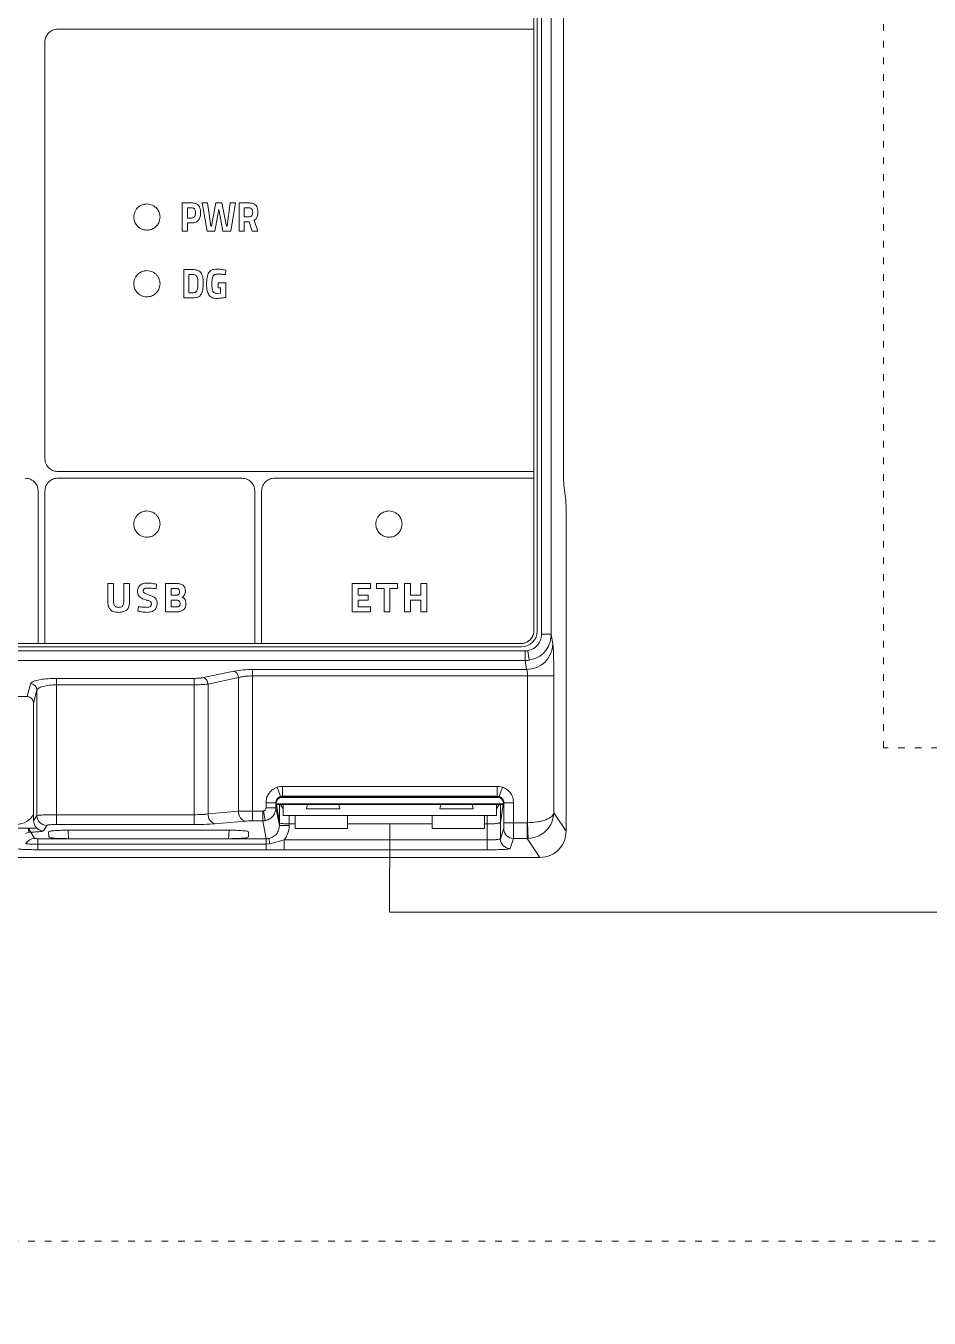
# Model space of a CAD drawing. Header units: millimetres. Extents: x 32696 to 36207, y 16706 to 17911.
# Drawn here: x 35145.2 to 35307.7, y 17318 to 17550.5 of the extents above; entities that cross this region are included whole.
import ezdxf

# ---------------------------------------------------------------- set-up
doc = ezdxf.new("R2010")
doc.units = ezdxf.units.MM
doc.header["$LTSCALE"] = 0.1
doc.linetypes.add('ACAD_ISO03W100', pattern=[30, 12, -18])
doc.layers.get('0').update_dxf_attribs({"lineweight": 20})
doc.layers.add('ANNOTATION', color=252, linetype='ACAD_ISO03W100', lineweight=13)

# ---------------------------------------------------------------- blocks, each defined once
blk = doc.blocks.new('CLP-XP352')
at = {"lineweight": 9}
for p, q in [((35227.594, 17361.414), (35227.594, 17407.714)), ((35227.844, 17407.764), (35227.844, 17349.764)), ((35228.164, 17349.525), (35228.164, 17408.003)), ((35228.913, 17408.003), (35228.913, 17349.525)), ((35227.594, 17395.614), (35191.344, 17395.614)), ((35227.594, 17361.914), (35227.594, 17395.614)), ((35229.834, 17362.355), (35229.834, 17395.366)), ((35190.344, 17394.614), (35190.344, 17362.914)), ((35201.522, 17382.379), (35200.81, 17382.379)), ((35200.81, 17382.379), (35200.81, 17380.22)), ((35201.203, 17382.005), (35201.203, 17381.223)), ((35201.519, 17382.005), (35201.203, 17382.005)), ((35202.745, 17382.379), (35202.332, 17382.379)), ((35202.332, 17382.379), (35202.702, 17380.22)), ((35202.984, 17380.595), (35202.745, 17382.379)), ((35203.375, 17382.379), (35203.027, 17380.595)), ((35203.298, 17380.22), (35203.603, 17381.862)), ((35203.831, 17382.379), (35203.375, 17382.379)), ((35203.603, 17381.862), (35203.908, 17380.22)), ((35204.178, 17380.595), (35203.831, 17382.379)), ((35204.461, 17382.379), (35204.221, 17380.595)), ((35204.874, 17382.379), (35204.461, 17382.379)), ((35204.503, 17380.22), (35204.874, 17382.379)), ((35205.891, 17382.379), (35205.139, 17382.379)), ((35205.139, 17382.379), (35205.139, 17380.22)), ((35205.891, 17382.005), (35205.532, 17382.005)), ((35205.532, 17382.005), (35205.532, 17381.319)), ((35201.203, 17381.223), (35201.519, 17381.223)), ((35201.203, 17380.22), (35201.203, 17380.849)), ((35201.203, 17380.849), (35201.522, 17380.849)), ((35203.027, 17380.595), (35202.984, 17380.595)), ((35204.221, 17380.595), (35204.178, 17380.595)), ((35205.532, 17381.319), (35205.897, 17381.319)), ((35205.532, 17380.22), (35205.532, 17380.944)), ((35205.532, 17380.944), (35205.911, 17380.944)), ((35205.911, 17380.944), (35206.136, 17380.22)), ((35206.567, 17380.22), (35206.29, 17381.046)), ((35200.81, 17380.22), (35201.203, 17380.22)), ((35202.702, 17380.22), (35203.298, 17380.22)), ((35203.908, 17380.22), (35204.503, 17380.22)), ((35205.139, 17380.22), (35205.532, 17380.22)), ((35206.136, 17380.22), (35206.567, 17380.22)), ((35201.58, 17377.299), (35200.927, 17377.299)), ((35200.927, 17377.299), (35200.927, 17375.14)), ((35201.58, 17376.918), (35201.321, 17376.918)), ((35201.321, 17376.918), (35201.321, 17375.521)), ((35204.117, 17377.248), (35204.014, 17377.271)), ((35204.105, 17376.909), (35204.117, 17377.248)), ((35204.117, 17376.296), (35203.552, 17376.296)), ((35203.552, 17376.296), (35203.552, 17375.915)), ((35203.552, 17375.915), (35203.729, 17375.915)), ((35203.729, 17375.915), (35203.729, 17375.496)), ((35204.117, 17375.175), (35204.117, 17376.296)), ((35200.927, 17375.14), (35201.58, 17375.14)), ((35201.321, 17375.521), (35201.58, 17375.521)), ((35203.729, 17375.496), (35203.492, 17375.483)), ((35191.344, 17361.914), (35227.594, 17361.914)), ((35191.344, 17361.414), (35205.344, 17361.414)), ((35207.844, 17361.414), (35227.594, 17361.414)), ((35227.594, 17349.814), (35227.594, 17361.414)), ((35230.005, 17359.894), (35229.873, 17360.906)), ((35189.844, 17360.414), (35189.844, 17348.814)), ((35190.344, 17348.814), (35190.344, 17360.414)), ((35206.344, 17360.414), (35206.344, 17348.814)), ((35206.844, 17348.814), (35206.844, 17360.414)), ((35230.044, 17334.513), (35230.044, 17358.445)), ((35195.584, 17353.386), (35195.146, 17353.386)), ((35195.146, 17353.386), (35195.146, 17351.958)), ((35195.584, 17351.948), (35195.584, 17353.386)), ((35196.79, 17353.386), (35196.352, 17353.386)), ((35196.352, 17353.386), (35196.352, 17351.948)), ((35196.79, 17351.958), (35196.79, 17353.386)), ((35198.851, 17353.339), (35198.737, 17353.361)), ((35198.816, 17352.993), (35198.851, 17353.339)), ((35200.375, 17353.386), (35199.527, 17353.386)), ((35199.527, 17353.386), (35199.527, 17351.227)), ((35199.965, 17353.012), (35199.965, 17352.497)), ((35200.353, 17353.012), (35199.965, 17353.012)), ((35215.155, 17353.386), (35213.758, 17353.386)), ((35213.758, 17353.386), (35213.758, 17351.227)), ((35214.196, 17352.5), (35214.196, 17353.005)), ((35214.196, 17353.005), (35215.155, 17353.005)), ((35215.155, 17353.005), (35215.155, 17353.386)), ((35217.19, 17353.386), (35215.602, 17353.386)), ((35215.602, 17353.386), (35215.602, 17352.999)), ((35215.602, 17352.999), (35216.18, 17352.999)), ((35216.18, 17352.999), (35216.18, 17351.227)), ((35216.618, 17351.227), (35216.618, 17352.999)), ((35216.618, 17352.999), (35217.19, 17352.999)), ((35217.19, 17352.999), (35217.19, 17353.386)), ((35218.184, 17353.386), (35217.745, 17353.386)), ((35217.745, 17353.386), (35217.745, 17351.227)), ((35218.184, 17352.504), (35218.184, 17353.386)), ((35219.425, 17353.386), (35218.987, 17353.386)), ((35218.987, 17353.386), (35218.987, 17352.504)), ((35219.425, 17351.227), (35219.425, 17353.386)), ((35199.965, 17352.497), (35200.356, 17352.497)), ((35199.965, 17352.129), (35199.965, 17351.602)), ((35200.365, 17352.129), (35199.965, 17352.129)), ((35214.964, 17352.5), (35214.196, 17352.5)), ((35214.196, 17351.608), (35214.196, 17352.126)), ((35214.196, 17352.126), (35214.964, 17352.126)), ((35214.964, 17352.126), (35214.964, 17352.5)), ((35218.987, 17352.504), (35218.184, 17352.504)), ((35218.184, 17351.227), (35218.184, 17352.123)), ((35218.184, 17352.123), (35218.987, 17352.123)), ((35218.987, 17352.123), (35218.987, 17351.227)), ((35197.473, 17351.627), (35197.428, 17351.288)), ((35197.428, 17351.288), (35197.543, 17351.265)), ((35199.527, 17351.227), (35200.388, 17351.227)), ((35199.965, 17351.602), (35200.365, 17351.602)), ((35213.758, 17351.227), (35215.155, 17351.227)), ((35215.155, 17351.608), (35214.196, 17351.608)), ((35215.155, 17351.227), (35215.155, 17351.608)), ((35216.18, 17351.227), (35216.618, 17351.227)), ((35217.745, 17351.227), (35218.184, 17351.227)), ((35218.987, 17351.227), (35219.425, 17351.227)), ((35228.913, 17349.525), (35228.164, 17349.525)), ((35229.033, 17348.796), (35228.913, 17349.525)), ((35226.922, 17348.256), (35018.266, 17348.256)), ((35226.644, 17348.564), (35018.544, 17348.564)), ((35145.954, 17348.814), (35189.844, 17348.814)), ((35189.844, 17348.814), (35190.344, 17348.814)), ((35190.344, 17348.814), (35206.344, 17348.814)), ((35206.344, 17348.814), (35206.844, 17348.814)), ((35206.844, 17348.814), (35226.594, 17348.814)), ((35226.922, 17347.522), (35226.922, 17348.256)), ((35227.239, 17347.549), (35227.12, 17348.272)), ((35226.922, 17347.522), (35018.266, 17347.522)), ((35227.034, 17346.84), (35226.922, 17347.522)), ((35191.239, 17346.16), (35201.712, 17346.16)), ((35191.239, 17345.671), (35191.239, 17346.16)), ((35201.712, 17345.671), (35201.712, 17346.16)), ((35202.42, 17346.222), (35204.741, 17346.716)), ((35205.094, 17346.227), (35202.773, 17345.733)), ((35205.094, 17346.227), (35205.094, 17336.039)), ((35206.155, 17346.84), (35227.034, 17346.84)), ((35206.155, 17346.351), (35206.155, 17346.84)), ((35227.103, 17346.351), (35206.155, 17346.351)), ((35206.155, 17336.058), (35206.155, 17346.351)), ((35227.103, 17346.351), (35229.102, 17346.351)), ((35227.103, 17346.351), (35227.103, 17335.167)), ((35229.102, 17346.351), (35229.102, 17335.926)), ((35188.999, 17344.771), (35189.242, 17345.757)), ((35189.741, 17345.268), (35189.494, 17344.265)), ((35189.741, 17335.716), (35189.741, 17345.268)), ((35201.712, 17345.671), (35191.239, 17345.671)), ((35191.239, 17335.778), (35191.239, 17345.671)), ((35201.712, 17345.671), (35201.712, 17335.778)), ((35202.773, 17335.836), (35202.773, 17345.733)), ((35161.849, 17344.771), (35188.999, 17344.771)), ((35189.494, 17344.265), (35189.494, 17335.808)), ((35208.281, 17337.163), (35208.044, 17337.874)), ((35224.797, 17337.938), (35208.438, 17337.938)), ((35208.438, 17337.189), (35208.438, 17337.938)), ((35224.797, 17337.938), (35224.797, 17337.189)), ((35224.955, 17337.163), (35225.192, 17337.874)), ((35207.189, 17336.687), (35207.189, 17336.309)), ((35207.939, 17336.687), (35207.189, 17336.687)), ((35207.939, 17336.309), (35207.189, 17336.309)), ((35207.939, 17336.687), (35207.939, 17336.309)), ((35207.969, 17336.597), (35207.939, 17336.687)), ((35208.208, 17334.959), (35207.939, 17336.309)), ((35207.97, 17336.596), (35207.979, 17336.568)), ((35207.97, 17336.596), (35225.266, 17336.596)), ((35208.208, 17335.156), (35207.979, 17336.568)), ((35225.257, 17336.568), (35207.979, 17336.568)), ((35208.208, 17336.568), (35208.208, 17335.156)), ((35208.281, 17337.163), (35208.438, 17337.189)), ((35208.49, 17336.216), (35208.286, 17336.568)), ((35208.302, 17337.095), (35224.934, 17337.095)), ((35208.438, 17337.189), (35224.797, 17337.189)), ((35208.438, 17337.189), (35208.461, 17337.121)), ((35208.461, 17337.121), (35224.775, 17337.121)), ((35208.49, 17335.708), (35208.49, 17336.568)), ((35210.346, 17336.568), (35210.268, 17336.216)), ((35212.73, 17336.568), (35212.808, 17336.216)), ((35220.506, 17336.568), (35220.428, 17336.216)), ((35222.89, 17336.568), (35222.968, 17336.216)), ((35224.746, 17335.708), (35224.746, 17336.568)), ((35224.949, 17336.568), (35224.746, 17336.216)), ((35224.775, 17337.121), (35224.797, 17337.189)), ((35224.797, 17337.189), (35224.955, 17337.163)), ((35225.257, 17336.568), (35225.032, 17335.182)), ((35225.032, 17336.568), (35225.032, 17335.182)), ((35225.257, 17336.568), (35225.266, 17336.596)), ((35225.297, 17336.687), (35225.266, 17336.597)), ((35225.297, 17336.687), (35225.297, 17335.167)), ((35225.297, 17336.687), (35226.046, 17336.687)), ((35226.046, 17335.167), (35226.046, 17336.687)), ((35189.494, 17335.808), (35189.494, 17335.303)), ((35189.494, 17335.303), (35189.741, 17335.716)), ((35201.712, 17335.778), (35191.239, 17335.778)), ((35191.239, 17335.031), (35191.239, 17335.778)), ((35201.712, 17335.031), (35201.712, 17335.778)), ((35205.094, 17336.039), (35202.773, 17335.836)), ((35205.625, 17335.292), (35203.303, 17335.089)), ((35206.94, 17336.058), (35206.155, 17336.058)), ((35206.155, 17336.058), (35206.155, 17335.311)), ((35206.94, 17335.311), (35206.155, 17335.311)), ((35206.94, 17335.311), (35206.94, 17336.058)), ((35207.211, 17333.952), (35206.94, 17335.311)), ((35207.135, 17335.331), (35206.988, 17336.063)), ((35224.746, 17335.708), (35208.49, 17335.708)), ((35208.958, 17335.708), (35208.958, 17335.077)), ((35209.404, 17335.708), (35209.404, 17334.735)), ((35210.268, 17336.216), (35212.808, 17336.216)), ((35213.392, 17335.708), (35213.392, 17334.735)), ((35219.844, 17335.708), (35219.844, 17334.735)), ((35220.428, 17336.216), (35222.968, 17336.216)), ((35223.832, 17335.708), (35223.832, 17334.735)), ((35224.047, 17335.708), (35223.832, 17335.708)), ((35224.032, 17335.077), (35224.032, 17335.708)), ((35229.102, 17335.926), (35230.044, 17334.513)), ((35189.732, 17334.754), (35188.194, 17334.754)), ((35188.888, 17334.345), (35189.133, 17334.438)), ((35189.133, 17334.438), (35189.072, 17334.754)), ((35189.271, 17334.453), (35189.558, 17333.973)), ((35189.583, 17334.948), (35189.732, 17334.754)), ((35190.241, 17334.554), (35190.49, 17334.969)), ((35190.644, 17334.083), (35190.636, 17334.478)), ((35201.712, 17335.031), (35191.239, 17335.031)), ((35192.004, 17334.597), (35204.484, 17334.597)), ((35192.111, 17334.597), (35192.145, 17333.953)), ((35204.343, 17333.953), (35204.377, 17334.597)), ((35205.852, 17334.478), (35205.844, 17334.083)), ((35208.208, 17334.959), (35208.208, 17335.156)), ((35208.208, 17334.959), (35208.958, 17334.959)), ((35208.958, 17335.077), (35208.958, 17334.959)), ((35209.404, 17335.077), (35208.958, 17335.077)), ((35213.392, 17334.735), (35209.404, 17334.735)), ((35219.844, 17335.077), (35213.392, 17335.077)), ((35219.844, 17334.735), (35223.832, 17334.735)), ((35224.032, 17335.077), (35223.832, 17335.077)), ((35224.032, 17333.854), (35224.032, 17335.077)), ((35225.032, 17335.182), (35225.032, 17333.944)), ((35225.289, 17334.718), (35225.032, 17333.944)), ((35226.046, 17335.167), (35225.297, 17335.167)), ((35227.077, 17335.167), (35226.046, 17335.167)), ((35227.103, 17335.167), (35227.077, 17335.167)), ((35227.077, 17335.167), (35227.077, 17333.969)), ((35227.103, 17335.167), (35227.143, 17333.97)), ((35189.808, 17333.952), (35207.211, 17333.952)), ((35189.808, 17333.952), (35189.808, 17333.534)), ((35189.808, 17333.113), (35189.808, 17333.534)), ((35207.211, 17333.534), (35189.808, 17333.534)), ((35204.343, 17333.953), (35192.145, 17333.953)), ((35207.211, 17333.952), (35207.211, 17333.534)), ((35207.49, 17333.55), (35207.211, 17333.534)), ((35207.211, 17333.113), (35207.211, 17333.534)), ((35207.406, 17333.972), (35207.49, 17333.55)), ((35208.568, 17333.854), (35207.49, 17333.55)), ((35208.568, 17333.105), (35208.568, 17333.854)), ((35224.032, 17333.854), (35208.568, 17333.854)), ((35224.032, 17333.105), (35224.032, 17333.854)), ((35226.039, 17333.969), (35225.781, 17333.195)), ((35226.039, 17333.969), (35227.077, 17333.969)), ((35227.077, 17333.969), (35228.046, 17332.514)), ((35183.923, 17332.514), (35228.046, 17332.514)), ((35207.211, 17333.113), (35189.808, 17333.113)), ((35224.032, 17333.105), (35208.568, 17333.105))]:
    blk.add_line(p, q, dxfattribs=at)
for centre, radius, start, end in [((35226.644, 17349.764), 1.2, 270, 0), ((35226.594, 17349.814), 1, 279.8383, 348.88213), ((35226.594, 17349.814), 1, 348.88213, 0), ((35226.594, 17349.814), 1, 270, 279.8383), ((35227.038, 17348.835), 1.995, 269.87659, 358.89248), ((35202.238, 17345.719), 0.535, 1.53305, 70.19358), ((35204.56, 17346.212), 0.535, 1.53305, 70.19358), ((35189.241, 17345.256), 0.501, 1.32666, 89.86061), ((35188.194, 17336.556), 1.5, 270, 330.07357), ((35190.493, 17335.721), 0.752, 180.37553, 269.76434), ((35203.494, 17335.786), 0.723, 176.02473, 254.71013), ((35205.815, 17335.989), 0.723, 176.02473, 254.71013), ((35189.597, 17334.766), 0.452, 181.45397, 223.79085), ((35190.245, 17335.307), 0.753, 208.511, 269.72163), ((35226.039, 17334.719), 0.75, 180.09622, 269.97363), ((35189.562, 17333.22), 0.753, 90.27849, 151.25004), ((35225.782, 17333.946), 0.75, 180.09622, 269.97363)]:
    blk.add_arc(centre, radius, start, end, dxfattribs=at)
for points, knots in [([(35229.834, 17395.366), (35229.835, 17395.64), (35229.838, 17396.21), (35229.856, 17396.868), (35229.878, 17397.267), (35229.893, 17397.332), (35229.9, 17397.363)], [0, 0, 0, 0, 0.270842, 0.562165, 0.789022, 1, 1, 1, 1]), ([(35191.344, 17395.614), (35191.195, 17395.594), (35190.902, 17395.556), (35190.578, 17395.288), (35190.38, 17394.963), (35190.356, 17394.731), (35190.344, 17394.614)], [0, 0, 0, 0, 0.283307, 0.558043, 0.775436, 1, 1, 1, 1]), ([(35197.117, 17381.3), (35197.137, 17381.449), (35197.175, 17381.742), (35197.442, 17382.067), (35197.768, 17382.264), (35197.999, 17382.288), (35198.117, 17382.3)], [0, 0, 0, 0, 0.2837074, 0.5579157, 0.7750228, 1, 1, 1, 1]), ([(35198.117, 17382.3), (35198.266, 17382.28), (35198.559, 17382.242), (35198.885, 17381.975), (35199.082, 17381.649), (35199.105, 17381.418), (35199.117, 17381.3)], [0, 0, 0, 0, 0.2837074, 0.5579157, 0.7750228, 1, 1, 1, 1]), ([(35201.742, 17381.917), (35201.727, 17381.932), (35201.697, 17381.963), (35201.621, 17381.998), (35201.559, 17382.002), (35201.519, 17382.005)], [0, 0, 0, 0, 0.253525, 0.51814, 1, 1, 1, 1]), ([(35201.519, 17381.223), (35201.553, 17381.226), (35201.617, 17381.23), (35201.702, 17381.276), (35201.768, 17381.358), (35201.807, 17381.481), (35201.811, 17381.577), (35201.813, 17381.63)], [0, 0, 0, 0, 0.1764777, 0.3340444, 0.4954776, 0.7190704, 1, 1, 1, 1]), ([(35202.212, 17381.63), (35202.208, 17381.715), (35202.202, 17381.872), (35202.13, 17382.084), (35201.996, 17382.254), (35201.782, 17382.364), (35201.614, 17382.374), (35201.522, 17382.379)], [0, 0, 0, 0, 0.218992, 0.402882, 0.567554, 0.765776, 1, 1, 1, 1]), ([(35201.813, 17381.63), (35201.812, 17381.695), (35201.81, 17381.797), (35201.76, 17381.885), (35201.742, 17381.917)], [0, 0, 0, 0, 0.633066, 1, 1, 1, 1]), ([(35202.037, 17381.05), (35202.067, 17381.092), (35202.13, 17381.177), (35202.199, 17381.374), (35202.207, 17381.529), (35202.212, 17381.63)], [0, 0, 0, 0, 0.246789, 0.513375, 1, 1, 1, 1]), ([(35206.575, 17381.668), (35206.572, 17381.749), (35206.565, 17381.898), (35206.493, 17382.1), (35206.36, 17382.262), (35206.148, 17382.365), (35205.982, 17382.374), (35205.891, 17382.379)], [0, 0, 0, 0, 0.21452, 0.395518, 0.559646, 0.760543, 1, 1, 1, 1]), ([(35206.101, 17381.912), (35206.086, 17381.928), (35206.058, 17381.96), (35205.986, 17381.997), (35205.928, 17382.002), (35205.891, 17382.005)], [0, 0, 0, 0, 0.269369, 0.537142, 1, 1, 1, 1]), ([(35206.174, 17381.665), (35206.171, 17381.718), (35206.167, 17381.807), (35206.12, 17381.882), (35206.101, 17381.912)], [0, 0, 0, 0, 0.595763, 1, 1, 1, 1]), ([(35206.105, 17381.414), (35206.127, 17381.455), (35206.169, 17381.533), (35206.172, 17381.622), (35206.174, 17381.665)], [0, 0, 0, 0, 0.521419, 1, 1, 1, 1]), ([(35206.29, 17381.046), (35206.339, 17381.086), (35206.436, 17381.167), (35206.554, 17381.38), (35206.567, 17381.556), (35206.575, 17381.668)], [0, 0, 0, 0, 0.26559, 0.531038, 1, 1, 1, 1]), ([(35198.117, 17380.3), (35197.968, 17380.319), (35197.675, 17380.357), (35197.35, 17380.624), (35197.153, 17380.95), (35197.129, 17381.182), (35197.117, 17381.3)], [0, 0, 0, 0, 0.283707, 0.557916, 0.775023, 1, 1, 1, 1]), ([(35199.117, 17381.3), (35199.098, 17381.151), (35199.06, 17380.858), (35198.793, 17380.532), (35198.467, 17380.335), (35198.235, 17380.312), (35198.117, 17380.3)], [0, 0, 0, 0, 0.283707, 0.557916, 0.775023, 1, 1, 1, 1]), ([(35201.522, 17380.849), (35201.581, 17380.852), (35201.693, 17380.857), (35201.879, 17380.911), (35201.978, 17380.998), (35202.037, 17381.05)], [0, 0, 0, 0, 0.3128199, 0.5919766, 1, 1, 1, 1]), ([(35205.897, 17381.319), (35205.921, 17381.32), (35205.967, 17381.322), (35206.044, 17381.349), (35206.082, 17381.389), (35206.105, 17381.414)], [0, 0, 0, 0, 0.307802, 0.583634, 1, 1, 1, 1]), ([(35197.117, 17376.22), (35197.137, 17376.369), (35197.175, 17376.662), (35197.442, 17376.987), (35197.768, 17377.184), (35197.999, 17377.208), (35198.117, 17377.22)], [0, 0, 0, 0, 0.283707, 0.557916, 0.775023, 1, 1, 1, 1]), ([(35198.117, 17377.22), (35198.266, 17377.2), (35198.559, 17377.162), (35198.885, 17376.895), (35199.082, 17376.569), (35199.105, 17376.338), (35199.117, 17376.22)], [0, 0, 0, 0, 0.2837074, 0.5579157, 0.7750228, 1, 1, 1, 1]), ([(35201.993, 17377.24), (35201.924, 17377.259), (35201.788, 17377.296), (35201.648, 17377.298), (35201.58, 17377.299)], [0, 0, 0, 0, 0.5131562, 1, 1, 1, 1]), ([(35201.807, 17376.885), (35201.769, 17376.896), (35201.695, 17376.917), (35201.618, 17376.918), (35201.58, 17376.918)], [0, 0, 0, 0, 0.503116, 1, 1, 1, 1]), ([(35201.933, 17376.763), (35201.916, 17376.793), (35201.884, 17376.846), (35201.83, 17376.873), (35201.807, 17376.885)], [0, 0, 0, 0, 0.569724, 1, 1, 1, 1]), ([(35201.988, 17376.566), (35201.982, 17376.605), (35201.972, 17376.673), (35201.945, 17376.736), (35201.933, 17376.763)], [0, 0, 0, 0, 0.571604, 1, 1, 1, 1]), ([(35202.246, 17377.047), (35202.207, 17377.094), (35202.138, 17377.178), (35202.038, 17377.221), (35201.993, 17377.24)], [0, 0, 0, 0, 0.549992, 1, 1, 1, 1]), ([(35202.37, 17376.729), (35202.354, 17376.794), (35202.328, 17376.906), (35202.27, 17377.005), (35202.246, 17377.047)], [0, 0, 0, 0, 0.576554, 1, 1, 1, 1]), ([(35202.404, 17376.255), (35202.403, 17376.353), (35202.402, 17376.512), (35202.378, 17376.669), (35202.37, 17376.729)], [0, 0, 0, 0, 0.614962, 1, 1, 1, 1]), ([(35202.84, 17377.077), (35202.809, 17377.021), (35202.741, 17376.897), (35202.676, 17376.609), (35202.668, 17376.381), (35202.663, 17376.229)], [0, 0, 0, 0, 0.218433, 0.480905, 1, 1, 1, 1]), ([(35203.441, 17377.337), (35203.368, 17377.334), (35203.232, 17377.327), (35203.009, 17377.259), (35202.903, 17377.145), (35202.84, 17377.077)], [0, 0, 0, 0, 0.322648, 0.601625, 1, 1, 1, 1]), ([(35203.068, 17376.155), (35203.067, 17376.271), (35203.067, 17376.449), (35203.098, 17376.623), (35203.109, 17376.682)], [0, 0, 0, 0, 0.659854, 1, 1, 1, 1]), ([(35203.109, 17376.682), (35203.125, 17376.732), (35203.15, 17376.815), (35203.214, 17376.871), (35203.239, 17376.893)], [0, 0, 0, 0, 0.613676, 1, 1, 1, 1]), ([(35203.239, 17376.893), (35203.258, 17376.903), (35203.302, 17376.925), (35203.406, 17376.946), (35203.489, 17376.948), (35203.545, 17376.95)], [0, 0, 0, 0, 0.208567, 0.4692575, 1, 1, 1, 1]), ([(35204.014, 17377.271), (35203.904, 17377.292), (35203.715, 17377.329), (35203.522, 17377.335), (35203.441, 17377.337)], [0, 0, 0, 0, 0.581206, 1, 1, 1, 1]), ([(35203.545, 17376.95), (35203.64, 17376.947), (35203.827, 17376.941), (35204.013, 17376.919), (35204.105, 17376.909)], [0, 0, 0, 0, 0.50438, 1, 1, 1, 1]), ([(35198.117, 17375.22), (35197.968, 17375.239), (35197.675, 17375.277), (35197.35, 17375.544), (35197.153, 17375.87), (35197.129, 17376.102), (35197.117, 17376.22)], [0, 0, 0, 0, 0.283707, 0.557916, 0.775023, 1, 1, 1, 1]), ([(35199.117, 17376.22), (35199.098, 17376.071), (35199.06, 17375.778), (35198.793, 17375.452), (35198.467, 17375.255), (35198.235, 17375.232), (35198.117, 17375.22)], [0, 0, 0, 0, 0.2837074, 0.5579157, 0.7750228, 1, 1, 1, 1]), ([(35201.58, 17375.521), (35201.617, 17375.523), (35201.686, 17375.526), (35201.799, 17375.557), (35201.857, 17375.61), (35201.891, 17375.642)], [0, 0, 0, 0, 0.3230716, 0.6039982, 1, 1, 1, 1]), ([(35201.891, 17375.642), (35201.905, 17375.664), (35201.939, 17375.713), (35201.975, 17375.834), (35201.986, 17375.932), (35201.993, 17375.997)], [0, 0, 0, 0, 0.211518, 0.472215, 1, 1, 1, 1]), ([(35201.999, 17376.278), (35201.999, 17376.338), (35201.998, 17376.434), (35201.99, 17376.53), (35201.988, 17376.566)], [0, 0, 0, 0, 0.620809, 1, 1, 1, 1]), ([(35201.993, 17375.997), (35201.995, 17376.043), (35201.999, 17376.137), (35201.999, 17376.231), (35201.999, 17376.278)], [0, 0, 0, 0, 0.492022, 1, 1, 1, 1]), ([(35202.254, 17375.427), (35202.284, 17375.487), (35202.338, 17375.596), (35202.362, 17375.716), (35202.372, 17375.77)], [0, 0, 0, 0, 0.545566, 1, 1, 1, 1]), ([(35202.372, 17375.77), (35202.382, 17375.852), (35202.402, 17376.013), (35202.403, 17376.175), (35202.404, 17376.255)], [0, 0, 0, 0, 0.5103219, 1, 1, 1, 1]), ([(35202.663, 17376.229), (35202.665, 17376.039), (35202.668, 17375.741), (35202.789, 17375.47), (35202.833, 17375.372)], [0, 0, 0, 0, 0.636135, 1, 1, 1, 1]), ([(35203.15, 17375.632), (35203.136, 17375.666), (35203.103, 17375.742), (35203.074, 17375.918), (35203.07, 17376.06), (35203.068, 17376.155)], [0, 0, 0, 0, 0.203929, 0.464423, 1, 1, 1, 1]), ([(35203.492, 17375.483), (35203.448, 17375.485), (35203.368, 17375.488), (35203.266, 17375.521), (35203.192, 17375.57), (35203.164, 17375.612), (35203.15, 17375.632)], [0, 0, 0, 0, 0.33723, 0.61709, 0.81153, 1, 1, 1, 1]), ([(35201.58, 17375.14), (35201.667, 17375.142), (35201.811, 17375.146), (35201.948, 17375.191), (35202.002, 17375.208)], [0, 0, 0, 0, 0.604627, 1, 1, 1, 1]), ([(35202.002, 17375.208), (35202.059, 17375.238), (35202.162, 17375.291), (35202.226, 17375.386), (35202.254, 17375.427)], [0, 0, 0, 0, 0.561957, 1, 1, 1, 1]), ([(35202.833, 17375.372), (35202.869, 17375.326), (35202.943, 17375.23), (35203.16, 17375.12), (35203.339, 17375.109), (35203.455, 17375.102)], [0, 0, 0, 0, 0.24764, 0.507863, 1, 1, 1, 1]), ([(35203.455, 17375.102), (35203.566, 17375.107), (35203.788, 17375.118), (35204.007, 17375.156), (35204.117, 17375.175)], [0, 0, 0, 0, 0.5003603, 1, 1, 1, 1]), ([(35190.344, 17362.914), (35190.363, 17362.765), (35190.402, 17362.472), (35190.669, 17362.148), (35190.995, 17361.95), (35191.226, 17361.926), (35191.344, 17361.914)], [0, 0, 0, 0, 0.283316, 0.558049, 0.775434, 1, 1, 1, 1]), ([(35229.873, 17360.906), (35229.867, 17360.97), (35229.855, 17361.102), (35229.843, 17361.493), (35229.835, 17361.928), (35229.835, 17362.215), (35229.834, 17362.355)], [0, 0, 0, 0, 0.273358, 0.561736, 0.786761, 1, 1, 1, 1]), ([(35188.844, 17361.414), (35188.993, 17361.394), (35189.285, 17361.356), (35189.61, 17361.088), (35189.808, 17360.762), (35189.832, 17360.531), (35189.844, 17360.414)], [0, 0, 0, 0, 0.283316, 0.55804, 0.775426, 1, 1, 1, 1]), ([(35190.344, 17360.414), (35190.363, 17360.562), (35190.402, 17360.855), (35190.669, 17361.18), (35190.995, 17361.378), (35191.226, 17361.401), (35191.344, 17361.414)], [0, 0, 0, 0, 0.283316, 0.55804, 0.775426, 1, 1, 1, 1]), ([(35205.344, 17361.414), (35205.493, 17361.394), (35205.785, 17361.356), (35206.11, 17361.088), (35206.308, 17360.762), (35206.332, 17360.531), (35206.344, 17360.414)], [0, 0, 0, 0, 0.283325, 0.558054, 0.775432, 1, 1, 1, 1]), ([(35206.844, 17360.414), (35206.863, 17360.562), (35206.902, 17360.855), (35207.169, 17361.18), (35207.495, 17361.378), (35207.726, 17361.402), (35207.844, 17361.414)], [0, 0, 0, 0, 0.283316, 0.558049, 0.775434, 1, 1, 1, 1]), ([(35230.044, 17358.445), (35230.043, 17358.624), (35230.042, 17358.992), (35230.032, 17359.438), (35230.019, 17359.75), (35230.01, 17359.847), (35230.005, 17359.894)], [0, 0, 0, 0, 0.273227, 0.56157, 0.786653, 1, 1, 1, 1]), ([(35197.117, 17357.914), (35197.137, 17358.063), (35197.175, 17358.356), (35197.442, 17358.681), (35197.768, 17358.878), (35197.999, 17358.902), (35198.117, 17358.914)], [0, 0, 0, 0, 0.283707, 0.557916, 0.775023, 1, 1, 1, 1]), ([(35198.117, 17358.914), (35198.266, 17358.894), (35198.559, 17358.856), (35198.885, 17358.589), (35199.082, 17358.263), (35199.105, 17358.032), (35199.117, 17357.914)], [0, 0, 0, 0, 0.283707, 0.557916, 0.775023, 1, 1, 1, 1]), ([(35215.549, 17357.914), (35215.568, 17358.063), (35215.606, 17358.356), (35215.873, 17358.681), (35216.199, 17358.878), (35216.431, 17358.902), (35216.549, 17358.914)], [0, 0, 0, 0, 0.283707, 0.557916, 0.775023, 1, 1, 1, 1]), ([(35216.549, 17358.914), (35216.698, 17358.894), (35216.991, 17358.856), (35217.316, 17358.589), (35217.513, 17358.263), (35217.537, 17358.032), (35217.549, 17357.914)], [0, 0, 0, 0, 0.283707, 0.557916, 0.775023, 1, 1, 1, 1]), ([(35198.117, 17356.914), (35197.968, 17356.933), (35197.675, 17356.971), (35197.35, 17357.238), (35197.153, 17357.564), (35197.129, 17357.796), (35197.117, 17357.914)], [0, 0, 0, 0, 0.283707, 0.557916, 0.775023, 1, 1, 1, 1]), ([(35199.117, 17357.914), (35199.098, 17357.765), (35199.06, 17357.472), (35198.793, 17357.146), (35198.467, 17356.949), (35198.235, 17356.926), (35198.117, 17356.914)], [0, 0, 0, 0, 0.283707, 0.557916, 0.775023, 1, 1, 1, 1]), ([(35216.549, 17356.914), (35216.4, 17356.933), (35216.107, 17356.971), (35215.781, 17357.238), (35215.584, 17357.564), (35215.561, 17357.796), (35215.549, 17357.914)], [0, 0, 0, 0, 0.283707, 0.557916, 0.775023, 1, 1, 1, 1]), ([(35217.549, 17357.914), (35217.529, 17357.765), (35217.491, 17357.472), (35217.224, 17357.146), (35216.898, 17356.949), (35216.666, 17356.926), (35216.549, 17356.914)], [0, 0, 0, 0, 0.2837074, 0.5579157, 0.7750228, 1, 1, 1, 1]), ([(35197.6, 17353.266), (35197.566, 17353.233), (35197.498, 17353.168), (35197.418, 17353.003), (35197.409, 17352.869), (35197.403, 17352.783)], [0, 0, 0, 0, 0.258716, 0.524278, 1, 1, 1, 1]), ([(35198.14, 17353.424), (35198.023, 17353.419), (35197.829, 17353.41), (35197.665, 17353.307), (35197.6, 17353.266)], [0, 0, 0, 0, 0.598762, 1, 1, 1, 1]), ([(35197.838, 17352.815), (35197.84, 17352.841), (35197.844, 17352.891), (35197.884, 17352.958), (35197.954, 17353.009), (35198.057, 17353.039), (35198.139, 17353.042), (35198.184, 17353.043)], [0, 0, 0, 0, 0.167202, 0.3194314, 0.4806966, 0.7097185, 1, 1, 1, 1]), ([(35198.737, 17353.361), (35198.615, 17353.381), (35198.417, 17353.414), (35198.217, 17353.422), (35198.14, 17353.424)], [0, 0, 0, 0, 0.614416, 1, 1, 1, 1]), ([(35198.184, 17353.043), (35198.28, 17353.039), (35198.492, 17353.03), (35198.702, 17353.006), (35198.816, 17352.993)], [0, 0, 0, 0, 0.456329, 1, 1, 1, 1]), ([(35200.603, 17352.754), (35200.602, 17352.784), (35200.6, 17352.838), (35200.573, 17352.911), (35200.524, 17352.969), (35200.447, 17353.007), (35200.386, 17353.01), (35200.353, 17353.012)], [0, 0, 0, 0, 0.21305, 0.393129, 0.557108, 0.758872, 1, 1, 1, 1]), ([(35200.88, 17353.251), (35200.845, 17353.275), (35200.771, 17353.324), (35200.599, 17353.376), (35200.463, 17353.382), (35200.375, 17353.386)], [0, 0, 0, 0, 0.236352, 0.501433, 1, 1, 1, 1]), ([(35201.048, 17352.815), (35201.046, 17352.867), (35201.041, 17352.964), (35200.998, 17353.123), (35200.923, 17353.204), (35200.88, 17353.251)], [0, 0, 0, 0, 0.324377, 0.60563, 1, 1, 1, 1]), ([(35197.403, 17352.783), (35197.409, 17352.695), (35197.419, 17352.544), (35197.514, 17352.429), (35197.554, 17352.381)], [0, 0, 0, 0, 0.586338, 1, 1, 1, 1]), ([(35197.554, 17352.381), (35197.631, 17352.327), (35197.79, 17352.215), (35197.976, 17352.16), (35198.073, 17352.132)], [0, 0, 0, 0, 0.483666, 1, 1, 1, 1]), ([(35197.924, 17352.659), (35197.909, 17352.67), (35197.881, 17352.69), (35197.845, 17352.743), (35197.841, 17352.787), (35197.838, 17352.815)], [0, 0, 0, 0, 0.288664, 0.558099, 1, 1, 1, 1]), ([(35198.325, 17352.504), (35198.23, 17352.533), (35198.092, 17352.576), (35197.963, 17352.64), (35197.924, 17352.659)], [0, 0, 0, 0, 0.692231, 1, 1, 1, 1]), ([(35198.073, 17352.132), (35198.145, 17352.112), (35198.253, 17352.082), (35198.35, 17352.027), (35198.383, 17352.008)], [0, 0, 0, 0, 0.667271, 1, 1, 1, 1]), ([(35198.768, 17352.273), (35198.703, 17352.322), (35198.568, 17352.424), (35198.408, 17352.476), (35198.325, 17352.504)], [0, 0, 0, 0, 0.483531, 1, 1, 1, 1]), ([(35198.383, 17352.008), (35198.396, 17351.997), (35198.421, 17351.975), (35198.454, 17351.922), (35198.458, 17351.877), (35198.46, 17351.85)], [0, 0, 0, 0, 0.281583, 0.551379, 1, 1, 1, 1]), ([(35198.895, 17351.878), (35198.892, 17351.967), (35198.886, 17352.112), (35198.801, 17352.228), (35198.768, 17352.273)], [0, 0, 0, 0, 0.610533, 1, 1, 1, 1]), ([(35200.356, 17352.497), (35200.384, 17352.499), (35200.436, 17352.501), (35200.507, 17352.529), (35200.563, 17352.579), (35200.599, 17352.658), (35200.602, 17352.721), (35200.603, 17352.754)], [0, 0, 0, 0, 0.206582, 0.382515, 0.545793, 0.751431, 1, 1, 1, 1]), ([(35200.645, 17351.869), (35200.643, 17351.898), (35200.64, 17351.953), (35200.61, 17352.028), (35200.555, 17352.087), (35200.469, 17352.124), (35200.402, 17352.127), (35200.365, 17352.129)], [0, 0, 0, 0, 0.2031449, 0.3769272, 0.5399169, 0.7476314, 1, 1, 1, 1]), ([(35200.81, 17352.339), (35200.854, 17352.369), (35200.927, 17352.42), (35200.975, 17352.496), (35200.994, 17352.527)], [0, 0, 0, 0, 0.591955, 1, 1, 1, 1]), ([(35201.021, 17352.164), (35200.99, 17352.204), (35200.933, 17352.279), (35200.849, 17352.32), (35200.81, 17352.339)], [0, 0, 0, 0, 0.538242, 1, 1, 1, 1]), ([(35200.994, 17352.527), (35201.011, 17352.574), (35201.045, 17352.667), (35201.047, 17352.766), (35201.048, 17352.815)], [0, 0, 0, 0, 0.506574, 1, 1, 1, 1]), ([(35201.089, 17351.846), (35201.087, 17351.914), (35201.085, 17352.025), (35201.039, 17352.125), (35201.021, 17352.164)], [0, 0, 0, 0, 0.61308, 1, 1, 1, 1]), ([(35195.146, 17351.958), (35195.151, 17351.825), (35195.161, 17351.607), (35195.297, 17351.44), (35195.35, 17351.375)], [0, 0, 0, 0, 0.607373, 1, 1, 1, 1]), ([(35195.35, 17351.375), (35195.393, 17351.343), (35195.481, 17351.275), (35195.692, 17351.203), (35195.859, 17351.195), (35195.968, 17351.189)], [0, 0, 0, 0, 0.241076, 0.506113, 1, 1, 1, 1]), ([(35195.968, 17351.57), (35195.924, 17351.572), (35195.843, 17351.576), (35195.734, 17351.616), (35195.647, 17351.69), (35195.591, 17351.806), (35195.586, 17351.898), (35195.584, 17351.948)], [0, 0, 0, 0, 0.212226, 0.3917327, 0.5555772, 0.757842, 1, 1, 1, 1]), ([(35196.352, 17351.948), (35196.35, 17351.905), (35196.346, 17351.825), (35196.305, 17351.718), (35196.23, 17351.632), (35196.111, 17351.578), (35196.019, 17351.573), (35195.968, 17351.57)], [0, 0, 0, 0, 0.208793, 0.386114, 0.549608, 0.753938, 1, 1, 1, 1]), ([(35195.968, 17351.189), (35196.105, 17351.194), (35196.33, 17351.202), (35196.514, 17351.327), (35196.585, 17351.375)], [0, 0, 0, 0, 0.611746, 1, 1, 1, 1]), ([(35196.585, 17351.375), (35196.621, 17351.413), (35196.694, 17351.493), (35196.775, 17351.693), (35196.784, 17351.853), (35196.79, 17351.958)], [0, 0, 0, 0, 0.245658, 0.509728, 1, 1, 1, 1]), ([(35198.124, 17351.57), (35198.019, 17351.575), (35197.801, 17351.584), (35197.585, 17351.613), (35197.473, 17351.627)], [0, 0, 0, 0, 0.482956, 1, 1, 1, 1]), ([(35197.543, 17351.265), (35197.665, 17351.241), (35197.865, 17351.201), (35198.069, 17351.192), (35198.149, 17351.189)], [0, 0, 0, 0, 0.608009, 1, 1, 1, 1]), ([(35198.46, 17351.85), (35198.458, 17351.818), (35198.455, 17351.758), (35198.418, 17351.677), (35198.351, 17351.614), (35198.248, 17351.576), (35198.168, 17351.572), (35198.124, 17351.57)], [0, 0, 0, 0, 0.191086, 0.357368, 0.519423, 0.734345, 1, 1, 1, 1]), ([(35198.149, 17351.189), (35198.264, 17351.196), (35198.461, 17351.208), (35198.622, 17351.318), (35198.689, 17351.364)], [0, 0, 0, 0, 0.586331, 1, 1, 1, 1]), ([(35198.689, 17351.364), (35198.724, 17351.399), (35198.796, 17351.47), (35198.879, 17351.646), (35198.889, 17351.788), (35198.895, 17351.878)], [0, 0, 0, 0, 0.260553, 0.527103, 1, 1, 1, 1]), ([(35200.365, 17351.602), (35200.412, 17351.603), (35200.488, 17351.605), (35200.552, 17351.644), (35200.576, 17351.659)], [0, 0, 0, 0, 0.620644, 1, 1, 1, 1]), ([(35200.388, 17351.227), (35200.5, 17351.232), (35200.687, 17351.24), (35200.843, 17351.34), (35200.905, 17351.38)], [0, 0, 0, 0, 0.602492, 1, 1, 1, 1]), ([(35200.576, 17351.659), (35200.588, 17351.672), (35200.614, 17351.699), (35200.64, 17351.771), (35200.643, 17351.83), (35200.645, 17351.869)], [0, 0, 0, 0, 0.226737, 0.486116, 1, 1, 1, 1]), ([(35200.905, 17351.38), (35200.937, 17351.411), (35201.001, 17351.474), (35201.075, 17351.634), (35201.084, 17351.763), (35201.089, 17351.846)], [0, 0, 0, 0, 0.255649, 0.520863, 1, 1, 1, 1]), ([(35227.575, 17349.621), (35227.542, 17349.512), (35227.477, 17349.296), (35227.266, 17349.057), (35227.024, 17348.895), (35226.852, 17348.851), (35226.765, 17348.828)], [0, 0, 0, 0, 0.281491, 0.558569, 0.777293, 1, 1, 1, 1]), ([(35227.12, 17348.272), (35227.275, 17348.316), (35227.595, 17348.407), (35227.935, 17348.746), (35228.131, 17349.136), (35228.153, 17349.397), (35228.164, 17349.525)], [0, 0, 0, 0, 0.270471, 0.558069, 0.784559, 1, 1, 1, 1]), ([(35228.913, 17349.525), (35228.884, 17349.265), (35228.83, 17348.794), (35228.444, 17348.184), (35227.917, 17347.731), (35227.462, 17347.609), (35227.239, 17347.549)], [0, 0, 0, 0, 0.276668, 0.5013054, 0.7562241, 1, 1, 1, 1]), ([(35226.922, 17348.256), (35226.959, 17348.257), (35227.026, 17348.258), (35227.091, 17348.268), (35227.12, 17348.272)], [0, 0, 0, 0, 0.559974, 1, 1, 1, 1]), ([(35229.033, 17348.796), (35229.043, 17348.699), (35229.064, 17348.499), (35229.087, 17347.839), (35229.1, 17347.091), (35229.101, 17346.593), (35229.102, 17346.351)], [0, 0, 0, 0, 0.273499, 0.561481, 0.786449, 1, 1, 1, 1]), ([(35227.239, 17347.549), (35227.18, 17347.54), (35227.075, 17347.526), (35226.969, 17347.523), (35226.922, 17347.522)], [0, 0, 0, 0, 0.559419, 1, 1, 1, 1]), ([(35189.242, 17345.757), (35189.289, 17345.815), (35189.387, 17345.935), (35189.925, 17346.069), (35190.58, 17346.147), (35191.025, 17346.156), (35191.239, 17346.16)], [0, 0, 0, 0, 0.274504, 0.565211, 0.790152, 1, 1, 1, 1]), ([(35201.712, 17346.16), (35201.861, 17346.164), (35202.127, 17346.17), (35202.33, 17346.206), (35202.42, 17346.222)], [0, 0, 0, 0, 0.557899, 1, 1, 1, 1]), ([(35204.741, 17346.716), (35204.975, 17346.755), (35205.391, 17346.825), (35205.922, 17346.836), (35206.155, 17346.84)], [0, 0, 0, 0, 0.561146, 1, 1, 1, 1]), ([(35206.155, 17346.351), (35205.964, 17346.345), (35205.672, 17346.335), (35205.321, 17346.283), (35205.171, 17346.246), (35205.094, 17346.227)], [0, 0, 0, 0, 0.482565, 0.736921, 1, 1, 1, 1]), ([(35227.034, 17346.84), (35227.044, 17346.821), (35227.063, 17346.785), (35227.086, 17346.666), (35227.1, 17346.52), (35227.102, 17346.407), (35227.103, 17346.351)], [0, 0, 0, 0, 0.274822, 0.502154, 0.756467, 1, 1, 1, 1]), ([(35191.239, 17345.671), (35191.054, 17345.665), (35190.671, 17345.653), (35190.177, 17345.56), (35189.83, 17345.425), (35189.77, 17345.319), (35189.741, 17345.268)], [0, 0, 0, 0, 0.23947, 0.493825, 0.754927, 1, 1, 1, 1]), ([(35201.712, 17345.671), (35201.903, 17345.674), (35202.194, 17345.679), (35202.546, 17345.705), (35202.697, 17345.724), (35202.773, 17345.733)], [0, 0, 0, 0, 0.484539, 0.738611, 1, 1, 1, 1]), ([(35188.999, 17344.771), (35189.045, 17344.767), (35189.14, 17344.759), (35189.275, 17344.694), (35189.394, 17344.585), (35189.478, 17344.436), (35189.489, 17344.321), (35189.494, 17344.265)], [0, 0, 0, 0, 0.175536, 0.364414, 0.560086, 0.787708, 1, 1, 1, 1]), ([(35208.044, 17337.874), (35207.91, 17337.813), (35207.643, 17337.693), (35207.374, 17337.376), (35207.217, 17337.031), (35207.199, 17336.802), (35207.189, 17336.687)], [0, 0, 0, 0, 0.279683, 0.5593, 0.779547, 1, 1, 1, 1]), ([(35208.438, 17337.938), (35208.363, 17337.934), (35208.229, 17337.928), (35208.101, 17337.89), (35208.044, 17337.874)], [0, 0, 0, 0, 0.559884, 1, 1, 1, 1]), ([(35225.192, 17337.874), (35225.119, 17337.894), (35224.99, 17337.931), (35224.856, 17337.936), (35224.797, 17337.938)], [0, 0, 0, 0, 0.559846, 1, 1, 1, 1]), ([(35226.046, 17336.687), (35226.031, 17336.833), (35226.001, 17337.125), (35225.787, 17337.481), (35225.509, 17337.738), (35225.298, 17337.829), (35225.192, 17337.874)], [0, 0, 0, 0, 0.279998, 0.559696, 0.77981, 1, 1, 1, 1]), ([(35207.189, 17336.309), (35207.186, 17336.277), (35207.178, 17336.213), (35207.127, 17336.136), (35207.061, 17336.085), (35207.013, 17336.07), (35206.988, 17336.063)], [0, 0, 0, 0, 0.280283, 0.559958, 0.779964, 1, 1, 1, 1]), ([(35207.135, 17335.331), (35207.229, 17335.358), (35207.428, 17335.416), (35207.688, 17335.622), (35207.895, 17335.927), (35207.924, 17336.178), (35207.939, 17336.309)], [0, 0, 0, 0, 0.213976, 0.452007, 0.714037, 1, 1, 1, 1]), ([(35207.939, 17336.687), (35207.945, 17336.743), (35207.954, 17336.848), (35208.03, 17336.988), (35208.137, 17337.101), (35208.233, 17337.143), (35208.281, 17337.163)], [0, 0, 0, 0, 0.26867, 0.501235, 0.75502, 1, 1, 1, 1]), ([(35208.302, 17337.095), (35208.267, 17337.081), (35208.199, 17337.053), (35208.112, 17336.983), (35208.043, 17336.899), (35207.999, 17336.811), (35207.976, 17336.727), (35207.968, 17336.666), (35207.968, 17336.616), (35207.969, 17336.604), (35207.969, 17336.597)], [0, 0, 0, 0, 0.125993, 0.250023, 0.373099, 0.499516, 0.614257, 0.749967, 0.84691, 1, 1, 1, 1]), ([(35207.969, 17336.597), (35207.969, 17336.596), (35207.969, 17336.596), (35207.97, 17336.596), (35207.97, 17336.596)], [0, 0, 0, 0, 0.559999, 1, 1, 1, 1]), ([(35208.461, 17337.121), (35208.431, 17337.12), (35208.377, 17337.117), (35208.325, 17337.102), (35208.302, 17337.095)], [0, 0, 0, 0, 0.560018, 1, 1, 1, 1]), ([(35224.934, 17337.095), (35224.905, 17337.103), (35224.853, 17337.118), (35224.799, 17337.12), (35224.775, 17337.121)], [0, 0, 0, 0, 0.55998, 1, 1, 1, 1]), ([(35225.266, 17336.597), (35225.267, 17336.604), (35225.268, 17336.616), (35225.268, 17336.665), (35225.26, 17336.727), (35225.237, 17336.811), (35225.193, 17336.899), (35225.124, 17336.983), (35225.037, 17337.053), (35224.968, 17337.081), (35224.934, 17337.095)], [0, 0, 0, 0, 0.1529705, 0.2498955, 0.3847951, 0.4989736, 0.6257484, 0.7492006, 0.8735831, 1, 1, 1, 1]), ([(35224.955, 17337.163), (35225.002, 17337.143), (35225.098, 17337.101), (35225.206, 17336.988), (35225.281, 17336.848), (35225.291, 17336.743), (35225.297, 17336.687)], [0, 0, 0, 0, 0.245003, 0.498765, 0.731361, 1, 1, 1, 1]), ([(35225.266, 17336.596), (35225.266, 17336.596), (35225.266, 17336.596), (35225.266, 17336.597), (35225.266, 17336.597)], [0, 0, 0, 0, 0.559999, 1, 1, 1, 1]), ([(35189.494, 17335.303), (35189.499, 17335.234), (35189.507, 17335.11), (35189.56, 17334.997), (35189.583, 17334.948)], [0, 0, 0, 0, 0.5603107, 1, 1, 1, 1]), ([(35189.741, 17335.716), (35189.755, 17335.721), (35189.78, 17335.731), (35189.927, 17335.746), (35190.206, 17335.762), (35190.675, 17335.776), (35191.054, 17335.777), (35191.239, 17335.778)], [0, 0, 0, 0, 0.151398, 0.28548, 0.500897, 0.756755, 1, 1, 1, 1]), ([(35202.773, 17335.836), (35202.697, 17335.827), (35202.546, 17335.81), (35202.194, 17335.786), (35201.903, 17335.781), (35201.712, 17335.778)], [0, 0, 0, 0, 0.261308, 0.515366, 1, 1, 1, 1]), ([(35205.094, 17336.039), (35205.171, 17336.042), (35205.322, 17336.048), (35205.674, 17336.056), (35205.964, 17336.057), (35206.155, 17336.058)], [0, 0, 0, 0, 0.260871, 0.514857, 1, 1, 1, 1]), ([(35206.155, 17335.311), (35206.044, 17335.31), (35205.845, 17335.308), (35205.692, 17335.297), (35205.625, 17335.292)], [0, 0, 0, 0, 0.559198, 1, 1, 1, 1]), ([(35206.988, 17336.063), (35206.979, 17336.062), (35206.963, 17336.059), (35206.947, 17336.059), (35206.94, 17336.058)], [0, 0, 0, 0, 0.559932, 1, 1, 1, 1]), ([(35206.94, 17335.311), (35206.976, 17335.312), (35207.042, 17335.314), (35207.106, 17335.326), (35207.135, 17335.331)], [0, 0, 0, 0, 0.559953, 1, 1, 1, 1]), ([(35227.103, 17335.167), (35227.35, 17335.181), (35227.73, 17335.201), (35228.187, 17335.297), (35228.607, 17335.428), (35228.996, 17335.641), (35229.067, 17335.833), (35229.102, 17335.926)], [0, 0, 0, 0, 0.232694, 0.35752, 0.489879, 0.752478, 1, 1, 1, 1]), ([(35229.102, 17335.926), (35229.072, 17335.686), (35229.011, 17335.191), (35228.634, 17334.644), (35228.224, 17334.308), (35227.773, 17334.057), (35227.392, 17334.004), (35227.143, 17333.97)], [0, 0, 0, 0, 0.2475376, 0.5101536, 0.6401406, 0.7649845, 1, 1, 1, 1]), ([(35189.133, 17334.438), (35189.159, 17334.442), (35189.206, 17334.45), (35189.251, 17334.452), (35189.271, 17334.453)], [0, 0, 0, 0, 0.552895, 1, 1, 1, 1]), ([(35190.241, 17334.554), (35190.218, 17334.541), (35190.171, 17334.515), (35189.92, 17334.484), (35189.608, 17334.462), (35189.381, 17334.456), (35189.271, 17334.453)], [0, 0, 0, 0, 0.274434, 0.561722, 0.786112, 1, 1, 1, 1]), ([(35190.49, 17334.969), (35190.509, 17334.978), (35190.546, 17334.997), (35190.747, 17335.017), (35190.988, 17335.029), (35191.155, 17335.031), (35191.239, 17335.031)], [0, 0, 0, 0, 0.280122, 0.559882, 0.780025, 1, 1, 1, 1]), ([(35190.636, 17334.478), (35190.656, 17334.493), (35190.696, 17334.525), (35191.012, 17334.564), (35191.464, 17334.592), (35191.824, 17334.595), (35192.004, 17334.597)], [0, 0, 0, 0, 0.250058, 0.499847, 0.749481, 1, 1, 1, 1]), ([(35203.303, 17335.089), (35203.04, 17335.071), (35202.569, 17335.038), (35201.974, 17335.033), (35201.712, 17335.031)], [0, 0, 0, 0, 0.5599691, 1, 1, 1, 1]), ([(35204.484, 17334.597), (35204.664, 17334.595), (35205.023, 17334.592), (35205.475, 17334.564), (35205.791, 17334.525), (35205.832, 17334.493), (35205.852, 17334.478)], [0, 0, 0, 0, 0.250041, 0.499819, 0.749461, 1, 1, 1, 1]), ([(35207.406, 17333.972), (35207.514, 17334.004), (35207.734, 17334.072), (35207.987, 17334.3), (35208.171, 17334.602), (35208.195, 17334.833), (35208.208, 17334.959)], [0, 0, 0, 0, 0.243711, 0.498267, 0.724829, 1, 1, 1, 1]), ([(35208.208, 17335.156), (35208.213, 17335.149), (35208.222, 17335.138), (35208.289, 17335.118), (35208.426, 17335.098), (35208.67, 17335.08), (35208.864, 17335.078), (35208.958, 17335.077)], [0, 0, 0, 0, 0.15058, 0.268409, 0.501614, 0.757577, 1, 1, 1, 1]), ([(35208.958, 17334.959), (35208.936, 17334.734), (35208.896, 17334.332), (35208.669, 17334), (35208.568, 17333.854)], [0, 0, 0, 0, 0.560064, 1, 1, 1, 1]), ([(35224.032, 17335.077), (35224.158, 17335.078), (35224.417, 17335.081), (35224.739, 17335.105), (35224.925, 17335.133), (35225.014, 17335.159), (35225.026, 17335.174), (35225.032, 17335.182)], [0, 0, 0, 0, 0.242406, 0.498346, 0.725852, 0.857207, 1, 1, 1, 1]), ([(35225.297, 17335.167), (35225.296, 17335.103), (35225.296, 17334.976), (35225.294, 17334.83), (35225.292, 17334.741), (35225.29, 17334.725), (35225.289, 17334.718)], [0, 0, 0, 0, 0.279774, 0.559229, 0.779481, 1, 1, 1, 1]), ([(35228.046, 17332.514), (35228.329, 17332.549), (35228.919, 17332.622), (35229.589, 17333.163), (35229.978, 17333.835), (35230.023, 17334.293), (35230.044, 17334.513)], [0, 0, 0, 0, 0.2702508, 0.5622783, 0.7895736, 1, 1, 1, 1]), ([(35189.808, 17333.534), (35189.694, 17333.534), (35189.466, 17333.536), (35189.174, 17333.547), (35188.962, 17333.563), (35188.922, 17333.576), (35188.902, 17333.582)], [0, 0, 0, 0, 0.249887, 0.499865, 0.750503, 1, 1, 1, 1]), ([(35189.558, 17333.973), (35189.564, 17333.97), (35189.576, 17333.964), (35189.644, 17333.957), (35189.724, 17333.953), (35189.78, 17333.953), (35189.808, 17333.952)], [0, 0, 0, 0, 0.279092, 0.561489, 0.778416, 1, 1, 1, 1]), ([(35192.145, 17333.953), (35191.932, 17333.955), (35191.49, 17333.96), (35190.987, 17333.995), (35190.694, 17334.039), (35190.66, 17334.069), (35190.644, 17334.083)], [0, 0, 0, 0, 0.2704752, 0.5626036, 0.7897915, 1, 1, 1, 1]), ([(35205.844, 17334.083), (35205.817, 17334.065), (35205.761, 17334.026), (35205.355, 17333.983), (35204.851, 17333.957), (35204.508, 17333.954), (35204.343, 17333.953)], [0, 0, 0, 0, 0.270177, 0.562214, 0.789549, 1, 1, 1, 1]), ([(35207.211, 17333.952), (35207.247, 17333.953), (35207.313, 17333.955), (35207.377, 17333.967), (35207.406, 17333.972)], [0, 0, 0, 0, 0.559953, 1, 1, 1, 1]), ([(35225.032, 17333.944), (35225.025, 17333.937), (35225.012, 17333.924), (35224.917, 17333.902), (35224.732, 17333.878), (35224.416, 17333.858), (35224.158, 17333.856), (35224.032, 17333.854)], [0, 0, 0, 0, 0.154206, 0.289321, 0.501467, 0.757459, 1, 1, 1, 1]), ([(35227.077, 17333.969), (35227.089, 17333.969), (35227.111, 17333.969), (35227.133, 17333.97), (35227.143, 17333.97)], [0, 0, 0, 0, 0.56, 1, 1, 1, 1]), ([(35189.808, 17333.113), (35189.588, 17333.115), (35189.15, 17333.117), (35188.647, 17333.138), (35188.332, 17333.163), (35188.274, 17333.181), (35188.245, 17333.189)], [0, 0, 0, 0, 0.2796117, 0.5587311, 0.7797279, 1, 1, 1, 1]), ([(35208.568, 17333.105), (35208.418, 17333.106), (35208.155, 17333.106), (35207.844, 17333.11), (35207.64, 17333.111), (35207.45, 17333.113), (35207.31, 17333.113), (35207.211, 17333.113)], [0, 0, 0, 0, 0.328908, 0.578909, 0.692613, 0.783047, 1, 1, 1, 1]), ([(35225.781, 17333.195), (35225.747, 17333.183), (35225.675, 17333.156), (35225.202, 17333.126), (35224.62, 17333.108), (35224.223, 17333.106), (35224.032, 17333.105)], [0, 0, 0, 0, 0.271579, 0.562059, 0.788517, 1, 1, 1, 1])]:
    blk.add_open_spline(points, degree=3, knots=knots, dxfattribs=at)
blk.add_open_spline([(35226.046, 17335.167), (35226.046, 17335.015), (35226.045, 17334.711), (35226.043, 17334.323), (35226.041, 17334.043), (35226.04, 17333.993), (35226.039, 17333.969)], degree=3, dxfattribs=at)

msp = doc.modelspace()

# ---------------------------------------------------------------- linework, layer by layer
at = {"color": 3}
for q in [(35210.64, 17406.94), (35417.96, 17391.09)]:
    msp.add_line((35210.6, 17391.09), q, dxfattribs=at)
at = {"layer": 'ANNOTATION', "lineweight": 20}
for points in [[(35299.46, 17630.71), (35537.26, 17630.71), (35537.26, 17420.66), (35299.46, 17420.66)], [(35109.57, 17331.85), (35373.5, 17331.85), (35373.5, 16769.55), (35109.57, 16769.55)]]:
    msp.add_lwpolyline(points, close=True, dxfattribs=at)

# ---------------------------------------------------------------- block references
at = {"xscale": 2.3625, "yscale": 2.3625, "zscale": 2.3625}
msp.add_blockref('CLP-XP352', (-47988.62, -23547.18), dxfattribs=at)

doc.saveas('drawing.dxf')
